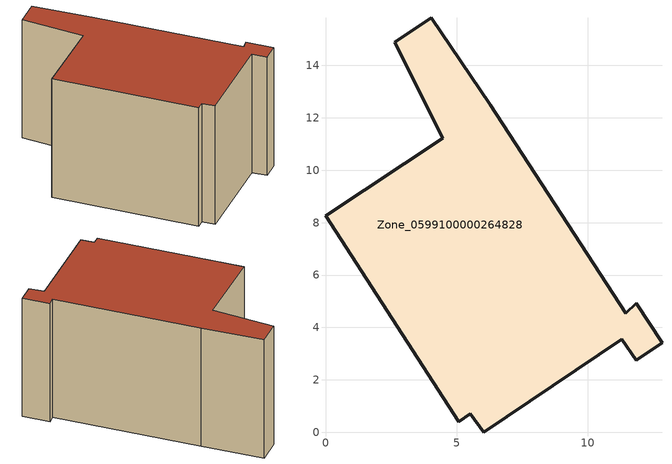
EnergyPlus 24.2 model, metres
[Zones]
Zone_0599100000264828
 floor ground (C_G): 4.47,11.22 2.64,14.88 4.03,15.82 6.28,12.5 11.46,4.55 11.85,4.92 12.84,3.41 11.85,2.74 11.3,3.54 6.03,0 5.53,0.7 5.09,0.4 0,8.27 z0
 wall outside (C_F): 2.64,14.88 4.47,11.22 0,8.27 5.09,0.4 5.53,0.7 6.03,0 11.3,3.54 11.85,2.74 12.84,3.41 11.85,4.92 11.46,4.55 6.28,12.5 4.03,15.82 2.64,14.88 z0:8.2
 roof outside (C_R): 12.84,3.41 11.85,4.92 11.46,4.55 6.28,12.5 4.03,15.82 2.64,14.88 4.47,11.22 0,8.27 5.09,0.4 5.53,0.7 6.03,0 11.3,3.54 11.85,2.74 z8.2
[BUILDING]
Pand.0599100000264828: North Axis=0; Terrain=City; Loads Convergence Tolerance Value=0.04; Temperature Convergence Tolerance Value=0.4; Solar Distribution=FullExterior; Maximum Number of Warmup Days=25; Minimum Number of Warmup Days=1
[Site:Location]
Rotterdam.The.Hague.AP_ZH_NLD Design_Conditions: Latitude=51.96; Longitude=4.45; Time Zone=1; Elevation=-4.5
[SITE:GROUNDTEMPERATURE:BUILDINGSURFACE]
18, 18, 18, 18, 18, 18, 18, 18, 18, 18, 18, 18
[MATERIAL] Thermal Absorptance=0.9; Solar Absorptance=0.7; Visible Absorptance=0.7
Name | Roughness | Thickness | Conductivity | Density | Specific Heat
G.TI.1965-1974 | MediumSmooth | 0.15 | 0.882353 | 540 | 1210
F.TI.1965-1974 | Rough | 0.3 | 0.697674 | 1920 | 840
R.TI.1965-1974 | MediumRough | 0.2 | 0.232558 | 1500 | 1000
[CONSTRUCTION]
C_G: G.TI.1965-1974
C_F: F.TI.1965-1974
C_R: R.TI.1965-1974
[ZONE]
Zone_0599100000264828: Type=1; Multiplier=1; Ceiling Height=Autocalculate; Volume=Autocalculate; Floor Area=autocalculate; Part of Total Floor Area=Yes
[ZONEINFILTRATION:DESIGNFLOWRATE]
Infil_Zone_0599100000264828: Zone or ZoneList or Space or SpaceList=Zone_0599100000264828; Schedule=AlwaysOn; Design Flow Rate Calculation Method=Flow/Area; Flow Rate per Floor Area=0.003; Constant Term Coefficient=1; Temperature Term Coefficient=0; Velocity Term Coefficient=0; Velocity Squared Term Coefficient=0
[HVACTEMPLATE:ZONE:IDEALLOADSAIRSYSTEM]
Zone_0599100000264828: Maximum Heating Supply Air Temperature=50; Minimum Cooling Supply Air Temperature=13; Maximum Heating Supply Air Humidity Ratio=0.0156; Minimum Cooling Supply Air Humidity Ratio=0.0077; Heating Limit=NoLimit; Cooling Limit=NoLimit; Dehumidification Control Type=ConstantSensibleHeatRatio; Cooling Sensible Heat Ratio=0.7; Dehumidification Setpoint=60; Humidification Control Type=None; Humidification Setpoint=30; Outdoor Air Method=None; Outdoor Air Flow Rate per Person=0.00944; Outdoor Air Flow Rate per Zone Floor Area=0; Outdoor Air Flow Rate per Zone=0; Demand Controlled Ventilation Type=None; Outdoor Air Economizer Type=NoEconomizer; Heat Recovery Type=None; Sensible Heat Recovery Effectiveness=0.7; Latent Heat Recovery Effectiveness=0.65
[ZONECONTROL:THERMOSTAT]
ThermostatControl_Zone_0599100000264828: Zone or ZoneList=Zone_0599100000264828; Control Type Schedule=DualSetpointControlType; Control 1=Thermostat_Zone_0599100000264828; Temperature Difference Between Cutout And Setpoint=0
[THERMOSTATSETPOINT:DUALSETPOINT]
Thermostat_Zone_0599100000264828: Heating Setpoint Temperature Schedule=HeatingSetpoint_Zone_0599100000264828; Cooling Setpoint Temperature Schedule=CoolingSetpoint_Zone_0599100000264828
[SCHEDULE:COMPACT]
HeatingSetpoint_Zone_0599100000264828: Through: 12/31, For: AllDays, Until: 24:00, 21
CoolingSetpoint_Zone_0599100000264828: Through: 12/31, For: AllDays, Until: 24:00, 24
DualSetpointControlType: Through: 12/31, For: AllDays, Until: 24:00, 4
AlwaysOn: Through: 12/31, For: AllDays, Until: 24:00, 1
